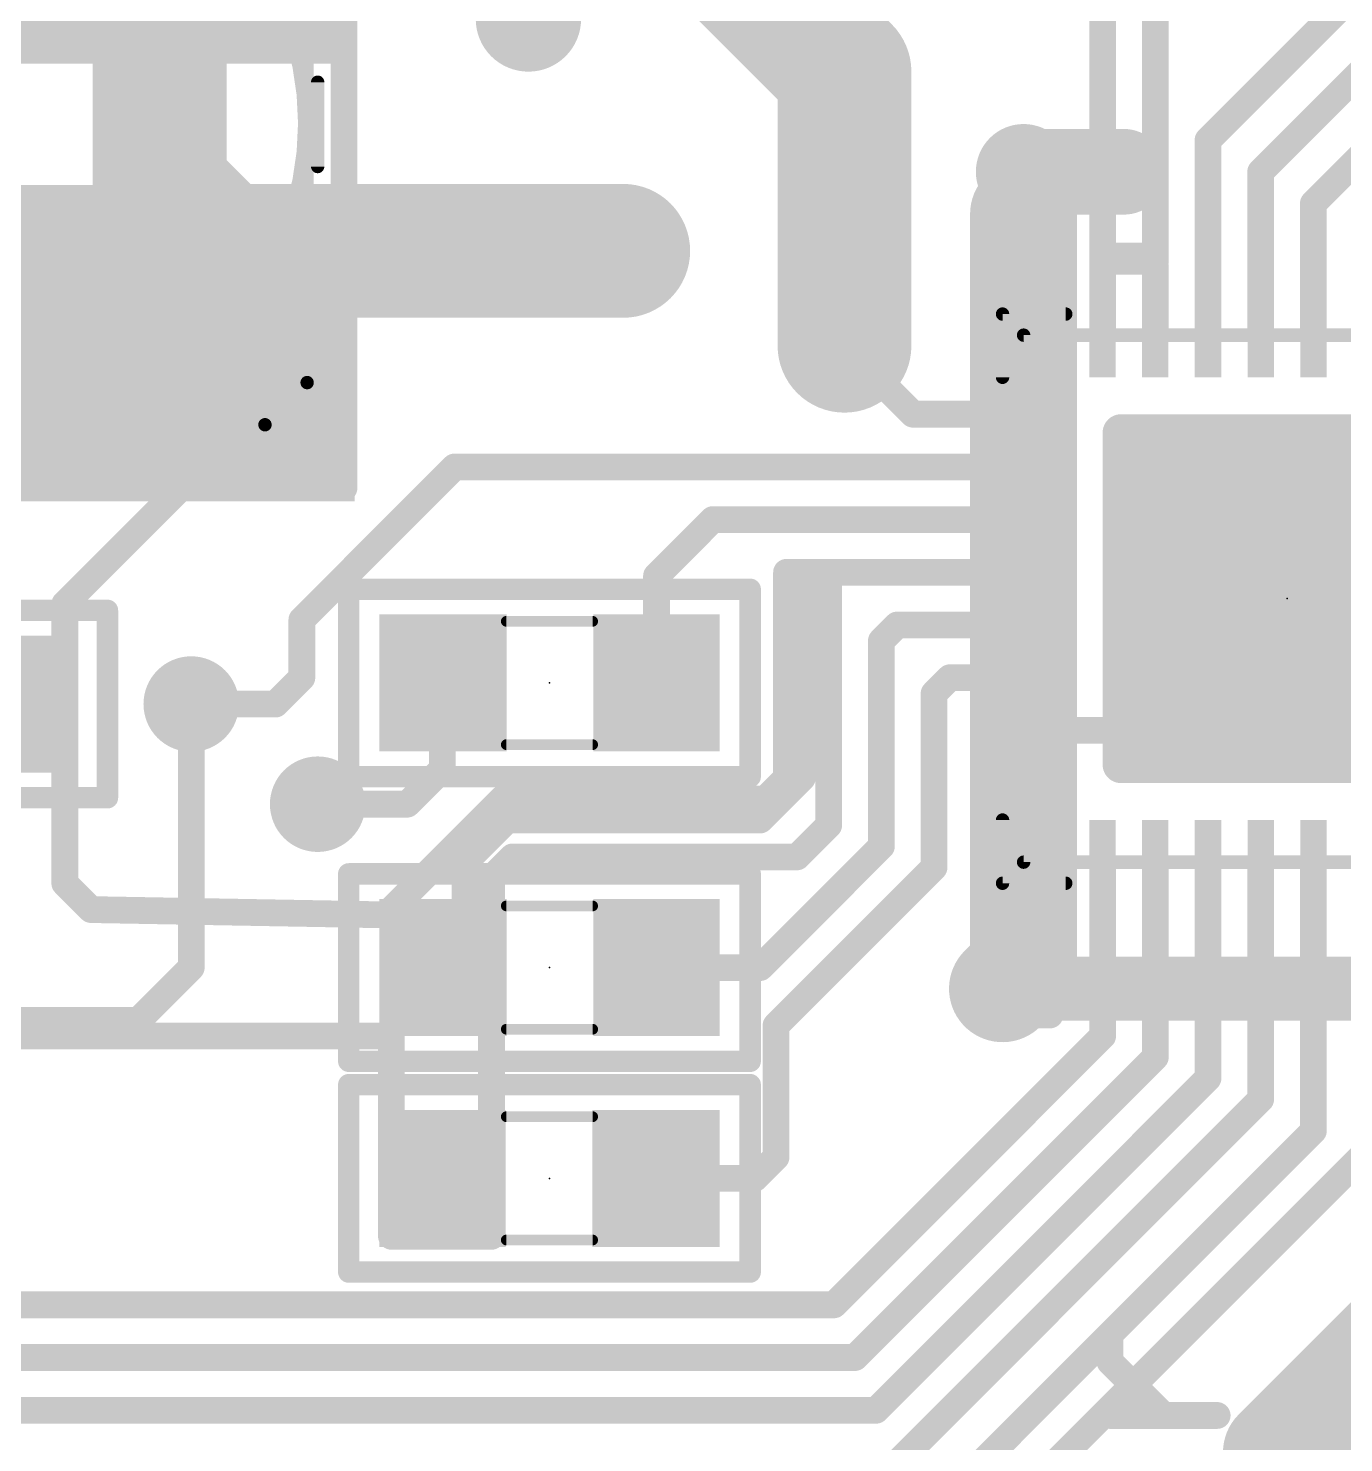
# Model space of a CAD drawing. Extents: x -12.5 to 70.1, y -12.4 to 85.2.
# Drawn here: x 5.15 to 17.64, y 33.99 to 47.41 of the extents above; entities that cross this region are included whole.
import ezdxf

# ---------------------------------------------------------------- set-up
doc = ezdxf.new("R2010")
doc.units = 0
for name, color, linetype in [('1', 12, 'CONTINUOUS'), ('16', 132, 'CONTINUOUS'), ('18', 110, 'CONTINUOUS'), ('21', 40, 'CONTINUOUS'), ('23', 53, 'CONTINUOUS'), ('51', 253, 'CONTINUOUS')]:
    doc.layers.add(name, color=color, linetype=linetype)

# ---------------------------------------------------------------- blocks, each defined once
blk = doc.blocks.new('RECT')
blk.add_solid([(-0.5, -0.5), (0.5, -0.5), (-0.5, 0.5), (0.5, 0.5)])
blk = doc.blocks.new('PIE')
at = {"const_width": 0.5}
blk.add_lwpolyline([(0, -0.25, 1), (0, 0.25, 1), (0, -0.25)], format="xyb", dxfattribs=at)
blk = doc.blocks.new('RECT560000X560000R10')
at = {"const_width": 0.175}
blk.add_lwpolyline([(1.6625, -1.575), (1.6625, 1.575, 0.4142), (1.575, 1.6625), (-1.575, 1.6625, 0.4142), (-1.6625, 1.575), (-1.6625, -1.575, 0.4142), (-1.575, -1.6625), (1.575, -1.6625, 0.4142)], format="xyb", close=True, dxfattribs=at)
blk.add_solid([(-1.6004, -1.6004), (1.6004, -1.6004), (-1.6004, 1.6004), (1.6004, 1.6004)])
blk = doc.blocks.new('ROUNDV')
at = {"const_width": 0.5}
blk.add_lwpolyline([(0, -0.25, 1), (0, 0.25, 1), (0, -0.25)], format="xyb", dxfattribs=at)

msp = doc.modelspace()

# ---------------------------------------------------------------- linework, layer by layer
at = {"layer": '1'}
for points, const_width in [([(15.35, 48.85), (15.35, 45.2)], 0.254), ([(11.7, 48.2), (12.9, 47)], 1.27), ([(15.85, 45.2), (15.85, 48.2)], 0.254), ([(8.15, 43.05), (8.15, 47.8)], 0.254), ([(16.35, 46.35), (17.7, 47.7)], 0.254), ([(12.9, 47), (12.9, 44.4)], 1.27), ([(16.85, 46.05), (18, 47.2)], 0.254), ([(17.35, 45.75), (18.3, 46.7)], 0.254), ([(14.6, 46.05), (15.55, 46.05)], 0.8128), ([(16.35, 44.5), (16.35, 46.35)], 0.254), ([(16.85, 44.5), (16.85, 46.05)], 0.254), ([(5.875, 45.3), (5, 44.425)], 1.27), ([(9.6, 45.3), (5.875, 45.3)], 1.27), ([(10.8, 45.3), (9.6, 45.3)], 1.27), ([(17.35, 44.5), (17.35, 45.75)], 0.254), ([(15.35, 45.15), (15.45, 45.25)], 0.254), ([(15.45, 45.25), (15.75, 45.25)], 0.254), ([(15.85, 45.15), (15.75, 45.25)], 0.254), ([(15.35, 45.2), (15.85, 45.2)], 0.254), ([(15.35, 44.5), (15.35, 45.15)], 0.254), ([(15.85, 44.5), (15.85, 45.15)], 0.254), ([(13.55, 43.75), (12.9, 44.4)], 0.254), ([(14.6, 43.75), (13.55, 43.75)], 0.254), ([(9.2, 43.25), (7.75, 41.8)], 0.254), ([(14.6, 43.25), (9.2, 43.25)], 0.254), ([(5.5, 41.95), (6.6, 43.05)], 0.254), ([(6.6, 43.05), (8.15, 43.05)], 0.254), ([(11.65, 42.75), (11.15, 42.25)], 0.254), ([(14.6, 42.75), (11.65, 42.75)], 0.254), ([(11.116, 42.216), (11.15, 42.25)], 0.254), ([(11.116, 41.2), (11.116, 42.216)], 0.254), ([(12.75, 42.25), (12.35, 42.25)], 0.254), ([(12.35, 42.25), (12.35, 40.3)], 0.254), ([(12.75, 42.25), (12.5, 42)], 0.254), ([(12.75, 39.85), (12.75, 42.25)], 0.254), ([(14.6, 42.25), (12.75, 42.25)], 0.254), ([(5.5, 39.3), (5.5, 41.95)], 0.254), ([(12.5, 42), (12.5, 40.3)], 0.254), ([(7.75, 41.8), (7.75, 41.25)], 0.254), ([(13.4, 41.75), (13.25, 41.6)], 0.254), ([(14.6, 41.75), (13.4, 41.75)], 0.254), ([(13.25, 41.6), (13.25, 39.65)], 0.254), ([(7.75, 41.25), (7.5, 41)], 0.254), ([(13.9, 41.25), (13.75, 41.1)], 0.254), ([(14.6, 41.25), (13.9, 41.25)], 0.254), ([(9.084, 41.2), (9.084, 40.384)], 0.254), ([(13.75, 41.1), (13.75, 39.45)], 0.254), ([(7.5, 41), (6.7, 41)], 0.254), ([(14.6, 40.75), (17.1, 40.75)], 0.254), ([(9.084, 40.384), (8.75, 40.05)], 0.254), ([(12.5, 40.3), (12.1, 39.9)], 0.254), ([(12.35, 40.3), (12.15, 40.1)], 0.254), ([(14.35, 40.25), (14.85, 40.25)], 0.254), ([(14.35, 38.05), (14.35, 40.25)], 0.254), ([(14.85, 40.25), (14.85, 38.05)], 0.254), ([(8.75, 40.05), (7.9, 40.05)], 0.254), ([(9.65, 40.1), (8.55, 39)], 0.254), ([(12.15, 40.1), (9.65, 40.1)], 0.254), ([(9.7, 39.9), (9.3, 39.5)], 0.254), ([(12.1, 39.9), (9.7, 39.9)], 0.254), ([(12.45, 39.55), (12.75, 39.85)], 0.254), ([(13.25, 39.65), (12.1, 38.5)], 0.254), ([(9.3, 39.5), (9.3, 38.716)], 0.254), ([(9.55, 39.35), (9.75, 39.55)], 0.254), ([(9.75, 39.55), (12.45, 39.55)], 0.254), ([(15.35, 39.5), (15.35, 37.85)], 0.254), ([(15.85, 39.5), (15.85, 37.65)], 0.254), ([(16.35, 39.5), (16.35, 37.45)], 0.254), ([(16.85, 39.5), (16.85, 37.25)], 0.254), ([(17.35, 39.5), (17.35, 36.95)], 0.254), ([(9.55, 35.95), (9.55, 39.35)], 0.254), ([(13.75, 39.45), (12.25, 37.95)], 0.254), ([(5.75, 39.05), (5.5, 39.3)], 0.254), ([(8.55, 39), (5.75, 39.05)], 0.254), ([(9.3, 38.716), (9.084, 38.5)], 0.254), ([(12.1, 38.5), (11.116, 38.5)], 0.254), ([(14.85, 38.05), (14.35, 38.05)], 0.254), ([(12.25, 37.95), (12.25, 36.7)], 0.254), ([(4.75, 37.85), (8.6, 37.85)], 0.254), ([(8.6, 37.85), (8.6, 35.95)], 0.254), ([(15.35, 37.85), (12.8, 35.3)], 0.254), ([(15.85, 37.65), (13, 34.8)], 0.254), ([(16.35, 37.45), (13.2, 34.3)], 0.254), ([(16.85, 37.25), (13.4, 33.8)], 0.254), ([(17.35, 36.95), (13.7, 33.3)], 0.254), ([(12.25, 36.7), (12.05, 36.5)], 0.254), ([(17.85, 36.75), (13.9, 32.8)], 0.254), ([(12.05, 36.5), (11.116, 36.5)], 0.254), ([(8.6, 35.95), (9.55, 35.95)], 0.254), ([(17, 33.9), (18.6, 35.5)], 1.016), ([(2.5, 35.3), (12.2, 35.3)], 0.254), ([(12.8, 35.3), (12.2, 35.3)], 0.254), ([(2.7, 34.8), (12.2, 34.8)], 0.254), ([(13, 34.8), (12.2, 34.8)], 0.254), ([(3, 34.3), (12.2, 34.3)], 0.254), ([(13.2, 34.3), (12.2, 34.3)], 0.254), ([(17, 31), (17, 33.9)], 1.016)]:
    msp.add_lwpolyline(points, dxfattribs=dict(at, const_width=const_width))
for points, const_width in [([(13.2175, 47, 1), (12.5825, 47)], 0.635), ([(12.6755, 46.7755, 1), (13.1245, 47.2245)], 0.635), ([(14.6, 46.2532, 1), (14.6, 45.8468)], 0.4064), ([(15.55, 45.8468, 1), (15.55, 46.2532)], 0.4064), ([(16.4135, 46.35, 1), (16.2865, 46.35)], 0.127), ([(16.3051, 46.3949, 1), (16.3949, 46.3051)], 0.127), ([(16.9135, 46.05, 1), (16.7865, 46.05)], 0.127), ([(16.8051, 46.0949, 1), (16.8949, 46.0051)], 0.127), ([(5.875, 45.6175, 1), (5.875, 44.9825)], 0.635), ([(6.0995, 45.0755, 1), (5.6505, 45.5245)], 0.635), ([(9.6, 45.6175, 1), (9.6, 44.9825)], 0.635), ([(9.6, 44.9825, 1), (9.6, 45.6175)], 0.635), ([(10.8, 44.9825, 1), (10.8, 45.6175)], 0.635), ([(17.4135, 45.75, 1), (17.2865, 45.75)], 0.127), ([(17.3051, 45.7949, 1), (17.3949, 45.7051)], 0.127), ([(15.45, 45.3135, 1), (15.45, 45.1865)], 0.127), ([(15.4949, 45.2051, 1), (15.4051, 45.2949)], 0.127), ([(15.7949, 45.2949, 1), (15.7051, 45.2051)], 0.127), ([(15.75, 45.1865, 1), (15.75, 45.3135)], 0.127), ([(15.35, 45.2635, 1), (15.35, 45.1365)], 0.127), ([(15.4135, 45.15, 1), (15.2865, 45.15)], 0.127), ([(15.2865, 45.2, 1), (15.4135, 45.2)], 0.127), ([(15.3051, 45.1949, 1), (15.3949, 45.1051)], 0.127), ([(15.9135, 45.15, 1), (15.7865, 45.15)], 0.127), ([(15.7865, 45.2, 1), (15.9135, 45.2)], 0.127), ([(15.8051, 45.1051, 1), (15.8949, 45.1949)], 0.127), ([(15.85, 45.1365, 1), (15.85, 45.2635)], 0.127), ([(4.7755, 44.6495, 1), (5.2245, 44.2005)], 0.635), ([(12.5825, 44.4, 1), (13.2175, 44.4)], 0.635), ([(15.2865, 44.5, 1), (15.4135, 44.5)], 0.127), ([(15.7865, 44.5, 1), (15.9135, 44.5)], 0.127), ([(16.2865, 44.5, 1), (16.4135, 44.5)], 0.127), ([(16.7865, 44.5, 1), (16.9135, 44.5)], 0.127), ([(17.2865, 44.5, 1), (17.4135, 44.5)], 0.127), ([(12.9449, 44.4449, 1), (12.8551, 44.3551)], 0.127), ([(13.55, 43.8135, 1), (13.55, 43.6865)], 0.127), ([(13.5051, 43.7051, 1), (13.5949, 43.7949)], 0.127), ([(14.6, 43.6865, 1), (14.6, 43.8135)], 0.127), ([(9.2, 43.3135, 1), (9.2, 43.1865)], 0.127), ([(9.2449, 43.2051, 1), (9.1551, 43.2949)], 0.127), ([(14.6, 43.1865, 1), (14.6, 43.3135)], 0.127), ([(6.6, 43.1135, 1), (6.6, 42.9865)], 0.127), ([(6.6449, 43.0051, 1), (6.5551, 43.0949)], 0.127), ([(8.0865, 43.05, 1), (8.2135, 43.05)], 0.127), ([(8.15, 42.9865, 1), (8.15, 43.1135)], 0.127), ([(11.65, 42.8135, 1), (11.65, 42.6865)], 0.127), ([(11.6949, 42.7051, 1), (11.6051, 42.7949)], 0.127), ([(14.6, 42.6865, 1), (14.6, 42.8135)], 0.127), ([(11.1795, 42.216, 1), (11.0525, 42.216)], 0.127), ([(11.0711, 42.2609, 1), (11.1609, 42.1711)], 0.127), ([(11.1051, 42.2949, 1), (11.1949, 42.2051)], 0.127), ([(11.1949, 42.2051, 1), (11.1051, 42.2949)], 0.127), ([(12.35, 42.3135, 1), (12.35, 42.1865)], 0.127), ([(12.4135, 42.25, 1), (12.2865, 42.25)], 0.127), ([(12.8135, 42.25, 1), (12.6865, 42.25)], 0.127), ([(12.75, 42.3135, 1), (12.75, 42.1865)], 0.127), ([(12.7949, 42.2051, 1), (12.7051, 42.2949)], 0.127), ([(12.75, 42.1865, 1), (12.75, 42.3135)], 0.127), ([(14.6, 42.1865, 1), (14.6, 42.3135)], 0.127), ([(5.5635, 41.95, 1), (5.4365, 41.95)], 0.127), ([(5.4551, 41.9949, 1), (5.5449, 41.9051)], 0.127), ([(12.5635, 42, 1), (12.4365, 42)], 0.127), ([(12.4551, 42.0449, 1), (12.5449, 41.9551)], 0.127), ([(7.8135, 41.8, 1), (7.6865, 41.8)], 0.127), ([(7.7051, 41.8449, 1), (7.7949, 41.7551)], 0.127), ([(13.4, 41.8135, 1), (13.4, 41.6865)], 0.127), ([(13.4449, 41.7051, 1), (13.3551, 41.7949)], 0.127), ([(14.6, 41.6865, 1), (14.6, 41.8135)], 0.127), ([(13.3135, 41.6, 1), (13.1865, 41.6)], 0.127), ([(13.2051, 41.6449, 1), (13.2949, 41.5551)], 0.127), ([(7.7949, 41.2051, 1), (7.7051, 41.2949)], 0.127), ([(13.9, 41.3135, 1), (13.9, 41.1865)], 0.127), ([(13.9449, 41.2051, 1), (13.8551, 41.2949)], 0.127), ([(14.6, 41.1865, 1), (14.6, 41.3135)], 0.127), ([(7.6865, 41.25, 1), (7.8135, 41.25)], 0.127), ([(9.1475, 41.2, 1), (9.0205, 41.2)], 0.127), ([(11.0525, 41.2, 1), (11.1795, 41.2)], 0.127), ([(13.8135, 41.1, 1), (13.6865, 41.1)], 0.127), ([(13.7051, 41.1449, 1), (13.7949, 41.0551)], 0.127), ([(6.7, 41.0635, 1), (6.7, 40.9365)], 0.127), ([(7.4551, 41.0449, 1), (7.5449, 40.9551)], 0.127), ([(7.5, 40.9365, 1), (7.5, 41.0635)], 0.127), ([(14.6, 40.8135, 1), (14.6, 40.6865)], 0.127), ([(17.1, 40.6865, 1), (17.1, 40.8135)], 0.127), ([(9.0205, 40.384, 1), (9.1475, 40.384)], 0.127), ([(9.1289, 40.3391, 1), (9.0391, 40.4289)], 0.127), ([(12.3949, 40.2551, 1), (12.3051, 40.3449)], 0.127), ([(12.5449, 40.2551, 1), (12.4551, 40.3449)], 0.127), ([(12.2865, 40.3, 1), (12.4135, 40.3)], 0.127), ([(12.4365, 40.3, 1), (12.5635, 40.3)], 0.127), ([(14.35, 40.3135, 1), (14.35, 40.1865)], 0.127), ([(14.4135, 40.25, 1), (14.2865, 40.25)], 0.127), ([(14.9135, 40.25, 1), (14.7865, 40.25)], 0.127), ([(14.85, 40.1865, 1), (14.85, 40.3135)], 0.127), ([(7.9, 40.1135, 1), (7.9, 39.9865)], 0.127), ([(8.7051, 40.0949, 1), (8.7949, 40.0051)], 0.127), ([(8.75, 39.9865, 1), (8.75, 40.1135)], 0.127), ([(9.65, 40.1635, 1), (9.65, 40.0365)], 0.127), ([(9.6949, 40.0551, 1), (9.6051, 40.1449)], 0.127), ([(12.1051, 40.1449, 1), (12.1949, 40.0551)], 0.127), ([(12.15, 40.0365, 1), (12.15, 40.1635)], 0.127), ([(9.7, 39.9635, 1), (9.7, 39.8365)], 0.127), ([(9.7449, 39.8551, 1), (9.6551, 39.9449)], 0.127), ([(12.0551, 39.9449, 1), (12.1449, 39.8551)], 0.127), ([(12.1, 39.8365, 1), (12.1, 39.9635)], 0.127), ([(12.6865, 39.85, 1), (12.8135, 39.85)], 0.127), ([(12.7949, 39.8051, 1), (12.7051, 39.8949)], 0.127), ([(13.2949, 39.6051, 1), (13.2051, 39.6949)], 0.127), ([(9.3635, 39.5, 1), (9.2365, 39.5)], 0.127), ([(9.2551, 39.5449, 1), (9.3449, 39.4551)], 0.127), ([(9.75, 39.6135, 1), (9.75, 39.4865)], 0.127), ([(9.7949, 39.5051, 1), (9.7051, 39.5949)], 0.127), ([(12.4051, 39.5949, 1), (12.4949, 39.5051)], 0.127), ([(12.45, 39.4865, 1), (12.45, 39.6135)], 0.127), ([(13.1865, 39.65, 1), (13.3135, 39.65)], 0.127), ([(15.4135, 39.5, 1), (15.2865, 39.5)], 0.127), ([(15.9135, 39.5, 1), (15.7865, 39.5)], 0.127), ([(16.4135, 39.5, 1), (16.2865, 39.5)], 0.127), ([(16.9135, 39.5, 1), (16.7865, 39.5)], 0.127), ([(17.4135, 39.5, 1), (17.2865, 39.5)], 0.127), ([(9.6135, 39.35, 1), (9.4865, 39.35)], 0.127), ([(9.5051, 39.3949, 1), (9.5949, 39.3051)], 0.127), ([(13.6865, 39.45, 1), (13.8135, 39.45)], 0.127), ([(13.7949, 39.4051, 1), (13.7051, 39.4949)], 0.127), ([(5.5449, 39.3449, 1), (5.4551, 39.2551)], 0.127), ([(5.4365, 39.3, 1), (5.5635, 39.3)], 0.127), ([(5.7511, 39.1135, 1), (5.7489, 38.9865)], 0.127), ([(5.7051, 39.0051, 1), (5.7949, 39.0949)], 0.127), ([(8.5051, 39.0449, 1), (8.5949, 38.9551)], 0.127), ([(8.5489, 38.9365, 1), (8.5511, 39.0635)], 0.127), ([(9.3449, 38.6711, 1), (9.2551, 38.7609)], 0.127), ([(9.2365, 38.716, 1), (9.3635, 38.716)], 0.127), ([(9.0391, 38.5449, 1), (9.1289, 38.4551)], 0.127), ([(11.116, 38.5635, 1), (11.116, 38.4365)], 0.127), ([(12.0551, 38.5449, 1), (12.1449, 38.4551)], 0.127), ([(12.1, 38.4365, 1), (12.1, 38.5635)], 0.127), ([(14.35, 38.1135, 1), (14.35, 37.9865)], 0.127), ([(14.2865, 38.05, 1), (14.4135, 38.05)], 0.127), ([(14.7865, 38.05, 1), (14.9135, 38.05)], 0.127), ([(14.85, 37.9865, 1), (14.85, 38.1135)], 0.127), ([(12.3135, 37.95, 1), (12.1865, 37.95)], 0.127), ([(12.2051, 37.9949, 1), (12.2949, 37.9051)], 0.127), ([(8.6635, 37.85, 1), (8.5365, 37.85)], 0.127), ([(8.6, 37.7865, 1), (8.6, 37.9135)], 0.127), ([(15.2865, 37.85, 1), (15.4135, 37.85)], 0.127), ([(15.3949, 37.8051, 1), (15.3051, 37.8949)], 0.127), ([(15.7865, 37.65, 1), (15.9135, 37.65)], 0.127), ([(15.8949, 37.6051, 1), (15.8051, 37.6949)], 0.127), ([(16.3949, 37.4051, 1), (16.3051, 37.4949)], 0.127), ([(16.2865, 37.45, 1), (16.4135, 37.45)], 0.127), ([(16.7865, 37.25, 1), (16.9135, 37.25)], 0.127), ([(16.8949, 37.2051, 1), (16.8051, 37.2949)], 0.127), ([(17.3949, 36.9051, 1), (17.3051, 36.9949)], 0.127), ([(17.2865, 36.95, 1), (17.4135, 36.95)], 0.127), ([(12.2949, 36.6551, 1), (12.2051, 36.7449)], 0.127), ([(12.1865, 36.7, 1), (12.3135, 36.7)], 0.127), ([(11.116, 36.5635, 1), (11.116, 36.4365)], 0.127), ([(12.0051, 36.5449, 1), (12.0949, 36.4551)], 0.127), ([(12.05, 36.4365, 1), (12.05, 36.5635)], 0.127), ([(8.6, 36.0135, 1), (8.6, 35.8865)], 0.127), ([(8.5365, 35.95, 1), (8.6635, 35.95)], 0.127), ([(9.4865, 35.95, 1), (9.6135, 35.95)], 0.127), ([(9.55, 35.8865, 1), (9.55, 36.0135)], 0.127), ([(12.2, 35.3635, 1), (12.2, 35.2365)], 0.127), ([(12.2, 35.2365, 1), (12.2, 35.3635)], 0.127), ([(12.7551, 35.3449, 1), (12.8449, 35.2551)], 0.127), ([(12.8, 35.2365, 1), (12.8, 35.3635)], 0.127), ([(12.2, 34.8635, 1), (12.2, 34.7365)], 0.127), ([(12.2, 34.7365, 1), (12.2, 34.8635)], 0.127), ([(12.9551, 34.8449, 1), (13.0449, 34.7551)], 0.127), ([(13, 34.7365, 1), (13, 34.8635)], 0.127), ([(12.2, 34.3635, 1), (12.2, 34.2365)], 0.127), ([(12.2, 34.2365, 1), (12.2, 34.3635)], 0.127), ([(13.1551, 34.3449, 1), (13.2449, 34.2551)], 0.127), ([(13.2, 34.2365, 1), (13.2, 34.3635)], 0.127), ([(17.254, 33.9, 1), (16.746, 33.9)], 0.508), ([(16.8204, 34.0796, 1), (17.1796, 33.7204)], 0.508)]:
    msp.add_lwpolyline(points, format="xyb", dxfattribs=dict(at, const_width=const_width))
at = {"layer": '16'}
for points, const_width in [([(6.4, 59.906), (6.4, 45.9)], 1.27), ([(6.4, 45.9), (7, 45.3)], 1.27), ([(14.6, 45.65), (14.6, 46.05)], 0.8128), ([(14.6, 45.65), (14.6, 38.5)], 1.016), ([(7, 45.3), (10.8, 45.3)], 1.27), ([(6.7, 38.5), (6.7, 41)], 0.254), ([(14.6, 38.5), (14.4, 38.3)], 1.016), ([(6.2, 38), (6.7, 38.5)], 0.254), ([(18.7, 38.3), (14.4, 38.3)], 0.6096), ([(1.5, 38), (6.2, 38)], 0.254)]:
    msp.add_lwpolyline(points, dxfattribs=dict(at, const_width=const_width))
for points, const_width in [([(6.6245, 46.1245, 1), (6.1755, 45.6755)], 0.635), ([(14.8032, 46.05, 1), (14.3968, 46.05)], 0.4064), ([(6.0825, 45.9, 1), (6.7175, 45.9)], 0.635), ([(14.854, 45.65, 1), (14.346, 45.65)], 0.508), ([(7, 45.6175, 1), (7, 44.9825)], 0.635), ([(10.8, 44.9825, 1), (10.8, 45.6175)], 0.635), ([(6.7755, 45.0755, 1), (7.2245, 45.5245)], 0.635), ([(14.3968, 45.65, 1), (14.8032, 45.65)], 0.4064), ([(6.7635, 41, 1), (6.6365, 41)], 0.127), ([(14.7796, 38.3204, 1), (14.4204, 38.6796)], 0.508), ([(14.2204, 38.4796, 1), (14.5796, 38.1204)], 0.508), ([(14.346, 38.5, 1), (14.854, 38.5)], 0.508), ([(6.6365, 38.5, 1), (6.7635, 38.5)], 0.127), ([(6.7449, 38.4551, 1), (6.6551, 38.5449)], 0.127), ([(14.4, 38.4524, 1), (14.4, 38.1476)], 0.3048), ([(6.2, 37.9365, 1), (6.2, 38.0635)], 0.127), ([(6.1551, 38.0449, 1), (6.2449, 37.9551)], 0.127)]:
    msp.add_lwpolyline(points, format="xyb", dxfattribs=dict(at, const_width=const_width))
at = {"layer": '21'}
for points, const_width in [([(7.9, 46.1), (7.9, 46.9)], 0.127), ([(15, 44.7), (14.4, 44.7)], 0.127), ([(14.4, 44.7), (14.4, 44.1)], 0.127), ([(8.195, 40.311), (8.195, 42.089)], 0.2032), ([(8.195, 42.089), (12.005, 42.089)], 0.2032), ([(12.005, 42.089), (12.005, 40.311)], 0.2032), ([(2.095, 41.889), (5.905, 41.889)], 0.2032), ([(5.905, 41.889), (5.905, 40.111)], 0.2032), ([(12.005, 40.311), (8.195, 40.311)], 0.2032), ([(5.905, 40.111), (2.095, 40.111)], 0.2032), ([(14.4, 39.3), (14.4, 39.9)], 0.127), ([(8.195, 37.611), (8.195, 39.389)], 0.2032), ([(8.195, 39.389), (12.005, 39.389)], 0.2032), ([(12.005, 39.389), (12.005, 37.611)], 0.2032), ([(15, 39.3), (14.4, 39.3)], 0.127), ([(12.005, 37.611), (8.195, 37.611)], 0.2032), ([(8.195, 37.389), (12.005, 37.389)], 0.2032), ([(8.195, 35.611), (8.195, 37.389)], 0.2032), ([(12.005, 37.389), (12.005, 35.611)], 0.2032), ([(12.005, 35.611), (8.195, 35.611)], 0.2032), ([(15.4201, 34.7588), (15.4201, 35.013)], 0.254), ([(15.9286, 34.2504), (15.4201, 34.7588)], 0.254), ([(16.437, 34.2504), (15.4201, 34.2504)], 0.254)]:
    msp.add_lwpolyline(points, dxfattribs=dict(at, const_width=const_width))
for points, const_width in [([(7.9318, 46.9, 1), (7.8683, 46.9)], 0.0635), ([(7.8683, 46.1, 1), (7.9318, 46.1)], 0.0635), ([(14.4318, 44.7, 1), (14.3682, 44.7)], 0.0635), ([(14.4, 44.7318, 1), (14.4, 44.6683)], 0.0635), ([(15, 44.6683, 1), (15, 44.7318)], 0.0635), ([(14.3682, 44.1, 1), (14.4318, 44.1)], 0.0635), ([(8.2458, 42.089, 1), (8.1442, 42.089)], 0.1016), ([(8.195, 42.1398, 1), (8.195, 42.0382)], 0.1016), ([(12.0558, 42.089, 1), (11.9542, 42.089)], 0.1016), ([(12.005, 42.0382, 1), (12.005, 42.1398)], 0.1016), ([(5.9558, 41.889, 1), (5.8542, 41.889)], 0.1016), ([(5.905, 41.8382, 1), (5.905, 41.9398)], 0.1016), ([(8.195, 40.3618, 1), (8.195, 40.2602)], 0.1016), ([(12.005, 40.2602, 1), (12.005, 40.3618)], 0.1016), ([(8.1442, 40.311, 1), (8.2458, 40.311)], 0.1016), ([(11.9542, 40.311, 1), (12.0558, 40.311)], 0.1016), ([(5.8542, 40.111, 1), (5.9558, 40.111)], 0.1016), ([(5.905, 40.0602, 1), (5.905, 40.1618)], 0.1016), ([(14.4318, 39.9, 1), (14.3682, 39.9)], 0.0635), ([(8.2458, 39.389, 1), (8.1442, 39.389)], 0.1016), ([(8.195, 39.4398, 1), (8.195, 39.3382)], 0.1016), ([(12.0558, 39.389, 1), (11.9542, 39.389)], 0.1016), ([(12.005, 39.3382, 1), (12.005, 39.4398)], 0.1016), ([(14.3682, 39.3, 1), (14.4318, 39.3)], 0.0635), ([(14.4, 39.3318, 1), (14.4, 39.2683)], 0.0635), ([(15, 39.2683, 1), (15, 39.3318)], 0.0635), ([(8.195, 37.6618, 1), (8.195, 37.5602)], 0.1016), ([(12.005, 37.5602, 1), (12.005, 37.6618)], 0.1016), ([(8.1442, 37.611, 1), (8.2458, 37.611)], 0.1016), ([(11.9542, 37.611, 1), (12.0558, 37.611)], 0.1016), ([(8.195, 37.4398, 1), (8.195, 37.3382)], 0.1016), ([(8.2458, 37.389, 1), (8.1442, 37.389)], 0.1016), ([(12.0558, 37.389, 1), (11.9542, 37.389)], 0.1016), ([(12.005, 37.3382, 1), (12.005, 37.4398)], 0.1016), ([(8.195, 35.6618, 1), (8.195, 35.5602)], 0.1016), ([(12.005, 35.5602, 1), (12.005, 35.6618)], 0.1016), ([(8.1442, 35.611, 1), (8.2458, 35.611)], 0.1016), ([(11.9542, 35.611, 1), (12.0558, 35.611)], 0.1016), ([(15.4836, 35.013, 1), (15.3566, 35.013)], 0.127), ([(15.465, 34.8037, 1), (15.3752, 34.7139)], 0.127), ([(15.3566, 34.7588, 1), (15.4836, 34.7588)], 0.127), ([(15.4201, 34.3139, 1), (15.4201, 34.1869)], 0.127), ([(15.8837, 34.2055, 1), (15.9735, 34.2953)], 0.127), ([(16.437, 34.1869, 1), (16.437, 34.3139)], 0.127)]:
    msp.add_lwpolyline(points, format="xyb", dxfattribs=dict(at, const_width=const_width))
at = {"layer": '23'}
for p in [(17.1, 42), (10.1, 41.2), (10.1, 38.5), (10.1, 36.5)]:
    msp.add_point(p, dxfattribs=at)
at = {"layer": '51'}
for points, const_width in [([(4.99, 43.7229, 1), (4.99, 49.2971, 1), (4.99, 43.7229)], 0.127), ([(14.6, 44.5318, 1), (14.6, 44.4682)], 0.0635), ([(14.6318, 44.5, 1), (14.5683, 44.5)], 0.0635), ([(7.4, 43.65, 0.4142), (7.8, 44.05)], 0.127), ([(7.8318, 44.05, 1), (7.7683, 44.05)], 0.0635), ([(7.7683, 44.05, 1), (7.8318, 44.05)], 0.0635), ([(7.4, 43.6818, 1), (7.4, 43.6182)], 0.0635), ([(7.4, 43.6182, 1), (7.4, 43.6818)], 0.0635), ([(9.69, 41.8104, 1), (9.69, 41.7596)], 0.0508), ([(10.51, 41.7596, 1), (10.51, 41.8104)], 0.0508), ([(9.69, 40.6404, 1), (9.69, 40.5896)], 0.0508), ([(10.51, 40.5896, 1), (10.51, 40.6404)], 0.0508), ([(14.6, 39.5318, 1), (14.6, 39.4682)], 0.0635), ([(14.5683, 39.5, 1), (14.6318, 39.5)], 0.0635), ([(9.69, 39.1104, 1), (9.69, 39.0596)], 0.0508), ([(10.51, 39.0596, 1), (10.51, 39.1104)], 0.0508), ([(9.69, 37.9404, 1), (9.69, 37.8896)], 0.0508), ([(10.51, 37.8896, 1), (10.51, 37.9404)], 0.0508), ([(9.69, 37.1104, 1), (9.69, 37.0596)], 0.0508), ([(10.51, 37.0596, 1), (10.51, 37.1104)], 0.0508), ([(9.69, 35.9404, 1), (9.69, 35.8896)], 0.0508), ([(10.51, 35.8896, 1), (10.51, 35.9404)], 0.0508)]:
    msp.add_lwpolyline(points, format="xyb", dxfattribs=dict(at, const_width=const_width))
for points, const_width in [([(7.8, 47.85), (7.8, 44.05)], 0.127), ([(14.6, 39.5), (14.6, 44.5)], 0.127), ([(14.6, 44.5), (19.6, 44.5)], 0.127), ([(7.4, 43.65), (3.7, 43.65)], 0.127), ([(10.51, 41.785), (9.69, 41.785)], 0.1016), ([(10.51, 40.615), (9.69, 40.615)], 0.1016), ([(19.6, 39.5), (14.6, 39.5)], 0.127), ([(10.51, 39.085), (9.69, 39.085)], 0.1016), ([(10.51, 37.915), (9.69, 37.915)], 0.1016), ([(9.69, 37.085), (10.51, 37.085)], 0.1016), ([(9.69, 35.915), (10.51, 35.915)], 0.1016)]:
    msp.add_lwpolyline(points, dxfattribs=dict(at, const_width=const_width))

# ---------------------------------------------------------------- block references
at = {"layer": '1'}
for p, xscale, yscale, rotation in [((5, 48.575), 3, 6.5, 90), ((5, 44.425), 3, 6.5, 90), ((14.6, 43.75), 0.25, 0.8, 90), ((14.6, 43.25), 0.25, 0.8, 90), ((14.6, 42.75), 0.25, 0.8, 90), ((14.6, 42.25), 0.25, 0.8, 90), ((14.6, 41.75), 0.25, 0.8, 90), ((9.084, 41.2), 1.2, 1.3, 180), ((11.116, 41.2), 1.2, 1.3, 180), ((5.016, 41), 1.2, 1.3, 180), ((14.6, 41.25), 0.25, 0.8, 90), ((14.6, 40.75), 0.25, 0.8, 90), ((14.6, 40.25), 0.25, 0.8, 90), ((15.35, 39.5), 0.25, 0.8, 180), ((15.85, 39.5), 0.25, 0.8, 180), ((16.35, 39.5), 0.25, 0.8, 180), ((16.85, 39.5), 0.25, 0.8, 180), ((17.35, 39.5), 0.25, 0.8, 180), ((9.084, 38.5), 1.2, 1.3, 180), ((11.116, 38.5), 1.2, 1.3, 180)]:
    msp.add_blockref('RECT', p, dxfattribs=dict(at, xscale=xscale, yscale=yscale, rotation=rotation))
msp.add_blockref('PIE', (9.9, 47.5), dxfattribs=at)
for p, xscale, yscale in [((15.35, 44.5), 0.25, 0.8), ((15.85, 44.5), 0.25, 0.8), ((16.35, 44.5), 0.25, 0.8), ((16.85, 44.5), 0.25, 0.8), ((17.35, 44.5), 0.25, 0.8), ((9.084, 36.5), 1.2, 1.3), ((11.116, 36.5), 1.2, 1.3)]:
    msp.add_blockref('RECT', p, dxfattribs=dict(at, xscale=xscale, yscale=yscale))
at = {"layer": '1', "rotation": 270}
msp.add_blockref('RECT560000X560000R10', (17.1, 42), dxfattribs=at)
at = {"layer": '18', "xscale": 0.9064, "yscale": 0.9064}
for p in [(14.6, 46.05), (14.6, 46.05), (9.6, 45.3), (9.6, 45.3), (10.8, 45.3), (10.8, 45.3), (17.1, 43.25), (17.1, 43.25), (15.85, 42), (15.85, 42), (17.1, 42), (17.1, 42), (6.7, 41), (6.7, 41), (17.1, 40.75), (17.1, 40.75), (7.9, 40.05), (7.9, 40.05), (14.4, 38.3), (14.4, 38.3)]:
    msp.add_blockref('ROUNDV', p, dxfattribs=at)
at = {"layer": '51', "xscale": 0.65, "yscale": 1.3, "rotation": 180}
for p in [(9.3686, 41.2), (10.8418, 41.2), (9.3686, 38.5), (10.8418, 38.5)]:
    msp.add_blockref('RECT', p, dxfattribs=at)
at = {"layer": '51', "xscale": 0.65, "yscale": 1.3}
for p in [(9.3582, 36.5), (10.8314, 36.5)]:
    msp.add_blockref('RECT', p, dxfattribs=at)

doc.saveas('drawing.dxf')
